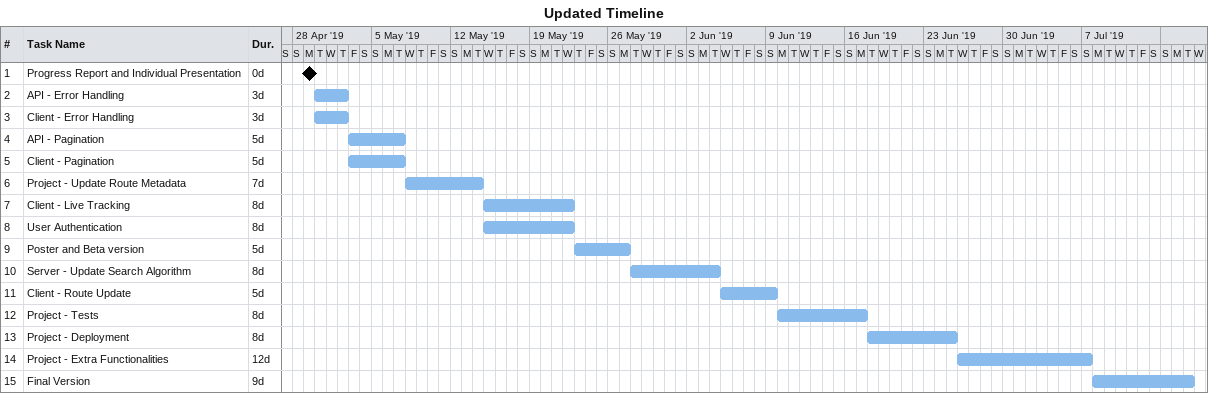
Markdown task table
Updated Timeline

| ID | Task | Duration | Start | Finish |
|---|---|---|---|---|
| 1 | Progress Report and Individual Presentation | 0d | 2019-04-29 | 2019-04-29 |
| 2 | API - Error Handling | 3d | 2019-04-30 | 2019-05-02 |
| 3 | Client - Error Handling | 3d | 2019-04-30 | 2019-05-02 |
| 4 | API - Pagination | 5d | 2019-05-03 | 2019-05-07 |
| 5 | Client - Pagination | 5d | 2019-05-03 | 2019-05-07 |
| 6 | Project - Update Route Metadata | 7d | 2019-05-08 | 2019-05-14 |
| 7 | Client - Live Tracking | 8d | 2019-05-15 | 2019-05-22 |
| 8 | User Authentication | 8d | 2019-05-15 | 2019-05-22 |
| 9 | Poster and Beta version | 5d | 2019-05-23 | 2019-05-27 |
| 10 | Server - Update Search Algorithm | 8d | 2019-05-28 | 2019-06-04 |
| 11 | Client - Route Update | 5d | 2019-06-05 | 2019-06-09 |
| 12 | Project - Tests | 8d | 2019-06-10 | 2019-06-17 |
| 13 | Project - Deployment | 8d | 2019-06-18 | 2019-06-25 |
| 14 | Project - Extra Functionalities | 12d | 2019-06-26 | 2019-07-07 |
| 15 | Final Version | 9d | 2019-07-08 | 2019-07-16 |
